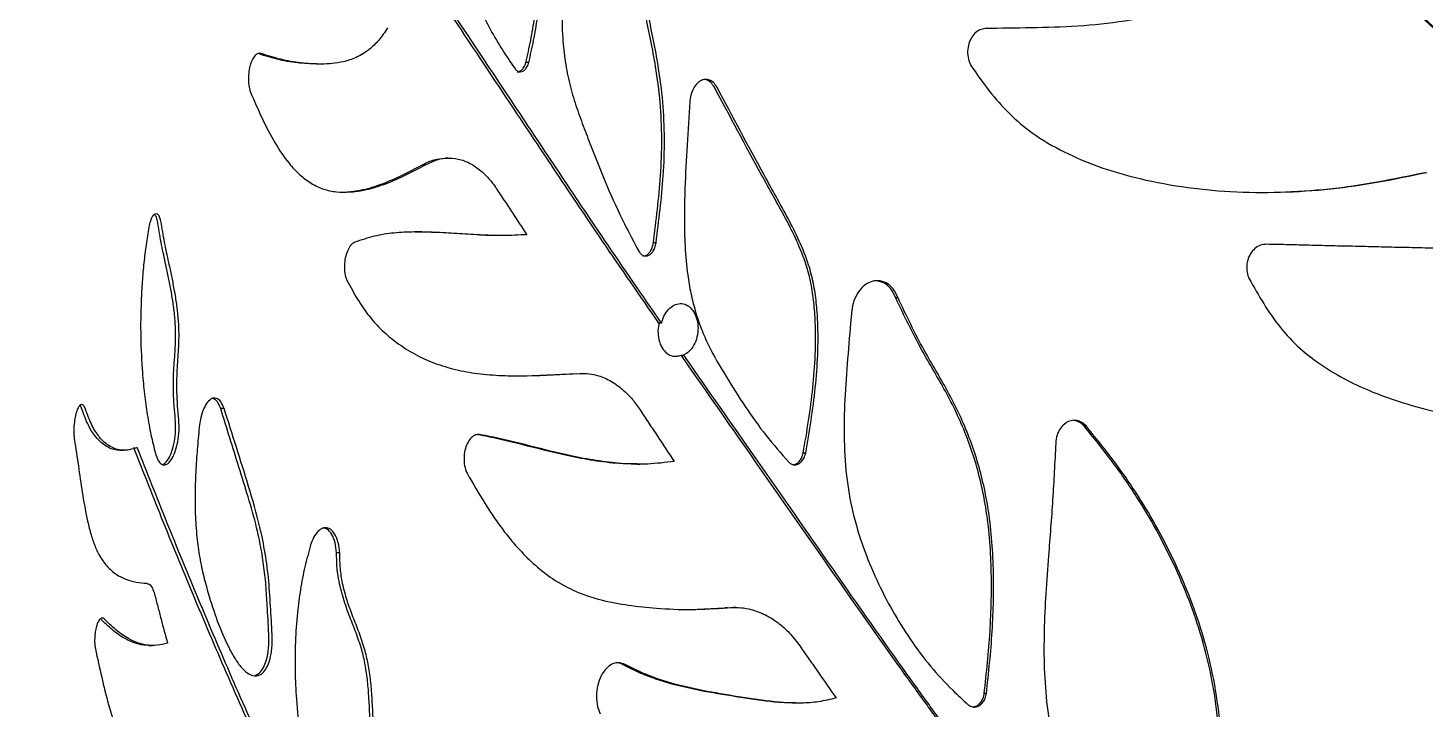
# Model space of a CAD drawing. Header units: millimetres. Extents: x 8 to 867, y 8 to 585.
# Drawn here: x 703.12 to 721.67, y 228.55 to 237.59 of the extents above; entities that cross this region are included whole.
import ezdxf

# ---------------------------------------------------------------- set-up
doc = ezdxf.new("R2010")
doc.units = ezdxf.units.MM
doc.layers.add('HATCH', color=3, linetype='Continuous')
doc.layers.add('OUTLINE', color=7, linetype='Continuous', lineweight=25)

msp = doc.modelspace()

# ---------------------------------------------------------------- hatches: boundary and pattern name
at = {"layer": 'HATCH'}
h = msp.add_hatch(dxfattribs=at)
h.set_pattern_fill('NET', color=256, angle=45, style=0)
edge = h.paths.add_edge_path(flags=0)
edge.add_spline(control_points=[(702.53334, 191.02876), (701.87228, 193.0382), (701.37378, 195.08713), (700.86983, 198.21973), (700.74266, 199.27384), (700.61491, 200.87031), (700.58295, 201.4044), (700.54056, 202.46816), (700.53004, 202.99898), (700.53004, 203.52876)], knot_values=[0, 0, 0, 0, 0.5, 0.5, 0.75, 0.75, 0.875, 0.875, 1, 1, 1, 1], weights=[1, 1, 1, 1, 1, 1, 1, 1, 1, 1], degree=3, periodic=0)
edge.add_line((700.53004, 203.52876), (700.53004, 206.52876))
edge.add_spline(control_points=[(700.53004, 206.52876), (700.53004, 206.97176), (700.54476, 207.85715), (700.58883, 208.74134), (700.61821, 209.18313)], knot_values=[0, 0, 0, 0, 0.5, 1, 1, 1, 1], weights=[1, 1, 1, 1, 1], degree=3, periodic=0)
edge.add_line((700.61821, 209.18313), (703.05964, 245.89283))
edge.add_spline(control_points=[(703.05963, 245.89283), (703.16588, 247.49034), (703.2341, 249.09658), (703.29278, 252.31523), (703.28321, 253.92087), (703.23522, 255.52289)], knot_values=[0, 0, 0, 0, 0.5, 0.5, 1, 1, 1, 1], weights=[1, 1, 1, 1, 1, 1], degree=3, periodic=0)
edge.add_line((703.23522, 255.52289), (700.57488, 344.33463))
edge.add_spline(control_points=[(700.57488, 344.33463), (700.55995, 344.83289), (700.53754, 345.83017), (700.53004, 346.82897), (700.53004, 347.32876)], knot_values=[0, 0, 0, 0, 0.5, 1, 1, 1, 1], weights=[1, 1, 1, 1, 1], degree=3, periodic=0)
edge.add_line((700.53004, 347.32876), (700.53004, 350.32876))
edge.add_spline(control_points=[(700.53004, 350.32876), (700.53004, 350.85589), (700.58334, 351.39131), (700.7921, 352.42719), (700.94642, 352.93052), (701.25336, 353.66342), (701.36894, 353.90498), (701.62235, 354.37282), (701.7603, 354.59971), (702.0586, 355.03948), (702.21977, 355.25328), (702.56041, 355.66111), (702.7397, 355.85516), (702.92772, 356.03961)], knot_values=[0, 0, 0, 0, 0.25, 0.25, 0.5, 0.5, 0.625, 0.625, 0.75, 0.75, 0.875, 0.875, 1, 1, 1, 1], weights=[1, 1, 1, 1, 1, 1, 1, 1, 1, 1, 1, 1, 1, 1], degree=3, periodic=0)
edge.add_line((702.92772, 356.03961), (709.1441, 362.13783))
edge.add_spline(control_points=[(709.14409, 362.13782), (710.45693, 363.42571), (711.57531, 364.94465), (712.41527, 366.5807), (712.84583, 367.41933), (713.20874, 368.29622), (713.49672, 369.19385), (713.7847, 370.09148), (713.9997, 371.01583), (714.13739, 371.94841)], knot_values=[0, 0, 0, 0, 0.00551722, 0.00551722, 0.00551722, 0.00831843, 0.00831843, 0.00831843, 0.01111964, 0.01111964, 0.01111964, 0.01111964], weights=[1, 1, 1, 1, 1, 1, 1, 1, 1, 1], degree=3, periodic=0)
edge.add_spline(control_points=[(714.13739, 371.94841), (714.3676, 373.5076), (714.59781, 375.0668), (714.82802, 376.62599), (716.52327, 388.10771), (718.21851, 399.58943), (719.91377, 411.07115), (720.44345, 414.65857), (720.97313, 418.246), (721.50281, 421.83342)], knot_values=[0.03009029, 0.03009029, 0.03009029, 0.03009029, 0.03481859, 0.03481859, 0.03481859, 0.06963717, 0.06963717, 0.06963717, 0.08051612, 0.08051612, 0.08051612, 0.08051612], weights=[1, 1, 1, 1, 1, 1, 1, 1, 1, 1], degree=3, periodic=0)
edge.add_line((721.50281, 421.83342), (711.96193, 421.83342))
edge.add_arc((711.96193, 418.83342), 3, 90, 179.264724)
edge.add_line((708.96218, 418.87192), (709.02061, 419.26769))
edge.add_arc((711.96193, 418.83342), 2.97321, -8.398774, 171.601226, ccw=False)
edge.add_line((714.90325, 418.39915), (707.94045, 371.24018))
edge.add_arc((701.53667, 372.18567), 6.47321, 314.450441, 351.601226, ccw=False)
edge.add_line((706.0698, 367.56473), (698.70704, 360.34188))
edge.add_arc((708.5299, 350.32876), 14.02679, 134.450441, 180)
edge.add_line((694.5031, 350.32876), (694.5031, 347.32876))
edge.add_arc((800.5299, 347.32876), 106.02679, 180, 181.7157666)
edge.add_line((694.55064, 344.15418), (697.21097, 255.34244))
edge.add_arc((603.2799, 252.52876), 93.97321, -3.8049034, 1.7157666, ccw=False)
edge.add_line((697.04597, 246.29276), (694.60456, 209.58306))
edge.add_arc((740.5299, 206.52876), 46.02679, 176.195097, 180)
edge.add_line((694.5031, 206.52876), (694.5031, 203.52876))
edge.add_arc((929.95048, 203.52876), 235.44738, 180, 183.5384484)
edge.add_line((694.95196, 188.99734), (702.53334, 191.02876))

# ---------------------------------------------------------------- linework, layer by layer
at = {"layer": 'OUTLINE'}
for p, q in [((706.95295, 237.11046), (706.98479, 237.11046)), ((709.77331, 237.12722), (709.73452, 237.12722)), ((708.70256, 235.86036), (708.66179, 235.86036)), ((708.40293, 235.7711), (708.36212, 235.7711)), ((711.46347, 234.73586), (711.42747, 234.73586)), ((714.67663, 234.00609), (714.64564, 234.00609)), ((711.53705, 233.66727), (711.50152, 233.66688)), ((711.79478, 233.24508), (711.83013, 233.24504)), ((709.72189, 232.97116), (710.41158, 233.00146)), ((705.7272, 232.53769), (705.68256, 232.53769)), ((717.17347, 232.30382), (717.14643, 232.30382)), ((704.3425, 231.98141), (704.39015, 231.98141)), ((713.45044, 231.9445), (713.4177, 231.9445)), ((711.20804, 231.79685), (711.24566, 231.79685)), ((707.26251, 230.61992), (707.22039, 230.61992)), ((711.91534, 229.86768), (712.37808, 229.89081)), ((712.37808, 229.89081), (712.48701, 229.89338)), ((712.41227, 229.89081), (712.37808, 229.89081)), ((712.52164, 229.8954), (712.48699, 229.8954)), ((704.72386, 229.39007), (704.77109, 229.39007)), ((715.84927, 228.75086), (715.8204, 228.75086))]:
    msp.add_line(p, q, dxfattribs=at)
for points, knots in [([(734.77028, 225.12804), (734.58009, 225.34379), (734.0351, 225.962), (733.09679, 226.9442), (731.87181, 228.17257), (730.52519, 229.45621), (729.07203, 230.80487), (727.61941, 232.13715), (726.18568, 233.46909), (724.77354, 234.80045), (723.37066, 236.11412), (721.98081, 237.40811), (720.70846, 238.57779), (719.55349, 239.6287), (718.51621, 240.56987), (717.49354, 241.49472), (716.48164, 242.40813), (715.4825, 243.30896), (714.49906, 244.19482), (713.53726, 245.06073), (712.9186, 245.61774), (712.60937, 245.89615)], [0, 0, 0, 0, 0.02647875, 0.07587289, 0.12521195, 0.18670984, 0.24824758, 0.30978944, 0.37129327, 0.43281494, 0.49437841, 0.55593432, 0.61744577, 0.66481137, 0.71220126, 0.75958896, 0.80695158, 0.85519983, 0.90348024, 0.9517568, 1, 1, 1, 1]), ([(737.2726, 222.05664), (736.94938, 222.48467), (736.30259, 223.34119), (735.27073, 224.57734), (734.20165, 225.78039), (733.09759, 226.94818), (731.87199, 228.17598), (730.52679, 229.46103), (729.07452, 230.81063), (727.623, 232.14405), (726.19037, 233.47711), (724.77933, 234.80956), (723.37747, 236.12423), (721.98865, 237.41919), (720.71833, 238.58874), (719.56638, 239.63854), (718.53303, 240.57761), (717.51421, 241.50046), (716.50611, 242.4119), (715.51071, 243.31082), (714.53092, 244.19484), (713.57263, 245.05899), (712.95615, 245.61495), (712.64802, 245.89283)], [0, 0, 0, 0, 0.04402205, 0.08809097, 0.13218404, 0.17626853, 0.22030357, 0.27519056, 0.33011297, 0.38503915, 0.43993128, 0.49483962, 0.54978535, 0.60472429, 0.65962346, 0.70176878, 0.74393563, 0.78610046, 0.82824315, 0.87117009, 0.9141255, 0.95707755, 1, 1, 1, 1]), ([(709.73452, 237.12722), (709.7566, 237.22583), (709.80076, 237.42302), (709.8535, 237.72359), (709.87866, 238.03572), (709.86586, 238.35046), (709.82895, 238.66309), (709.74805, 239.11619), (709.61395, 239.70091), (709.41975, 240.41149), (709.1971, 241.0978), (709.04221, 241.54718), (708.96474, 241.77194)], [0, 0, 0, 0, 0.06007669, 0.12013847, 0.17971562, 0.24281877, 0.30627802, 0.36969092, 0.5260363, 0.68246541, 0.84118487, 1, 1, 1, 1]), ([(709.77331, 237.12722), (709.7954, 237.22597), (709.83956, 237.42346), (709.89227, 237.72448), (709.91733, 238.03695), (709.90443, 238.35189), (709.86749, 238.66466), (709.78665, 239.11765), (709.65283, 239.70207), (709.45909, 240.41222), (709.23693, 241.09814), (709.0824, 241.54729), (709.00511, 241.77194)], [0, 0, 0, 0, 0.06017514, 0.1203351, 0.18000905, 0.24315897, 0.30666285, 0.37012082, 0.52636578, 0.68269267, 0.84129872, 1, 1, 1, 1]), ([(708.53173, 241.60041), (708.52561, 241.46028), (708.51336, 241.18019), (708.51039, 240.75763), (708.53567, 240.33865), (708.58299, 239.90487), (708.65066, 239.46024), (708.74364, 239.00578), (708.86069, 238.565), (708.99092, 238.17747), (709.12641, 237.84316), (709.2639, 237.5572), (709.42106, 237.29398), (709.53423, 237.12738), (709.59084, 237.04405)], [0, 0, 0, 0, 0.08062018, 0.16114016, 0.24350543, 0.32592512, 0.42029508, 0.51465608, 0.61136935, 0.7080776, 0.7803336, 0.85256551, 0.92625211, 1, 1, 1, 1]), ([(711.50152, 233.66688), (711.24902, 234.03298), (710.78672, 234.70328), (710.14055, 235.66546), (709.54937, 236.55328), (708.90368, 237.52262), (708.21056, 238.56125), (707.6069, 239.48503), (707.1385, 240.20023), (706.82172, 240.64905), (706.53663, 240.99518), (706.28607, 241.25618), (706.11982, 241.40123), (706.03673, 241.47373)], [0, 0, 0, 0, 0.124284448, 0.227554447, 0.330838564, 0.434096931, 0.57382843, 0.713557073, 0.784345917, 0.855100339, 0.903367842, 0.951704069, 1, 1, 1, 1]), ([(711.53705, 233.66727), (711.283, 234.03626), (710.81933, 234.70969), (710.17216, 235.67512), (709.58161, 236.5635), (708.93746, 237.53209), (708.2468, 238.56892), (707.64579, 239.49037), (707.17929, 240.20359), (706.86374, 240.65115), (706.57973, 240.99633), (706.33009, 241.25664), (706.16444, 241.40139), (706.08165, 241.47373)], [0, 0, 0, 0, 0.12529113, 0.22866636, 0.3320558, 0.43541942, 0.57482506, 0.71422746, 0.78485011, 0.85543865, 0.90359332, 0.95181665, 1, 1, 1, 1]), ([(711.42747, 234.73586), (711.44591, 234.88378), (711.48278, 235.17954), (711.52878, 235.63934), (711.54507, 236.11582), (711.52389, 236.60291), (711.45142, 237.15214), (711.3482, 237.64134), (711.23405, 238.20278), (711.12291, 238.78091), (710.96787, 239.47532), (710.84329, 239.93392), (710.78099, 240.16325)], [0, 0, 0, 0, 0.07857073, 0.15710344, 0.24327373, 0.32970065, 0.41582791, 0.5421303, 0.60525513, 0.73150361, 0.86573198, 1, 1, 1, 1]), ([(711.46347, 234.73586), (711.48189, 234.88378), (711.51872, 235.17955), (711.56471, 235.63959), (711.58099, 236.11656), (711.55971, 236.60437), (711.48714, 237.15456), (711.38381, 237.64475), (711.26967, 238.20749), (711.15882, 238.78537), (711.00423, 239.4782), (710.88034, 239.93488), (710.81839, 240.16325)], [0, 0, 0, 0, 0.07858134, 0.15712422, 0.24343495, 0.3300039, 0.4162734, 0.54285663, 0.60612199, 0.73265166, 0.86630549, 1, 1, 1, 1]), ([(710.47022, 240.05114), (710.43952, 239.83642), (710.37812, 239.407), (710.29659, 238.8327), (710.23903, 238.32554), (710.21123, 237.88713), (710.2155, 237.48886), (710.25353, 237.13909), (710.31297, 236.83937), (710.39704, 236.55654), (710.49579, 236.2873), (710.63137, 235.93163), (710.80657, 235.49122), (711.02, 235.02594), (711.16997, 234.74391), (711.23386, 234.62377)], [0, 0, 0, 0, 0.1092901, 0.21856825, 0.29223419, 0.36593355, 0.43926449, 0.49308931, 0.54692777, 0.60045487, 0.65405435, 0.70735403, 0.81410803, 0.92081415, 1, 1, 1, 1]), ([(719.73969, 237.96389), (719.61953, 237.96129), (719.37916, 237.95607), (718.9011, 237.90042), (718.33608, 237.79689), (717.68551, 237.6707), (717.0609, 237.60133), (716.44216, 237.58883), (716.03689, 237.58236), (715.83415, 237.57912)], [0, 0, 0, 0, 0.08848513, 0.17700472, 0.35561733, 0.51556451, 0.67598397, 0.8379024, 1, 1, 1, 1]), ([(707.89844, 237.58782), (707.86024, 237.53155), (707.78385, 237.419), (707.64233, 237.28411), (707.48163, 237.18802), (707.26794, 237.12239), (707.02036, 237.10107), (706.74323, 237.11999), (706.47389, 237.1653), (706.30314, 237.22113), (706.21776, 237.24906)], [0, 0, 0, 0, 0.075251961, 0.150515854, 0.24706508, 0.343878684, 0.505968992, 0.668285995, 0.83413177, 1, 1, 1, 1]), ([(715.83415, 237.57912), (715.80973, 237.57535), (715.76093, 237.56781), (715.69481, 237.51913), (715.64166, 237.44798), (715.60676, 237.35578), (715.5964, 237.25173), (715.61089, 237.15807), (715.63521, 237.10818), (715.64492, 237.08828)], [0, 0, 0, 0, 0.13756108, 0.27495676, 0.41728358, 0.56773847, 0.72674705, 0.89096163, 1, 1, 1, 1]), ([(706.21776, 237.24906), (706.20396, 237.25091), (706.17637, 237.25461), (706.13469, 237.22194), (706.0978, 237.16449), (706.06872, 237.08321), (706.05087, 236.98472), (706.04787, 236.87895), (706.05886, 236.79181), (706.0734, 236.74903), (706.07869, 236.73346)], [0, 0, 0, 0, 0.12022928, 0.24039688, 0.36300976, 0.49168722, 0.62769056, 0.77048102, 0.91648396, 1, 1, 1, 1]), ([(706.95442, 237.10971), (706.87, 237.11273), (706.69101, 237.11915), (706.42996, 237.16592), (706.25896, 237.22134), (706.17345, 237.24906)], [0, 0, 0, 0, 0.30854419, 0.65424962, 1, 1, 1, 1]), ([(709.59084, 237.04405), (709.60108, 237.033), (709.62156, 237.01088), (709.65975, 237.00199), (709.69791, 237.01305), (709.73258, 237.04341), (709.75799, 237.08391), (709.76888, 237.11471), (709.77331, 237.12722)], [0, 0, 0, 0, 0.17794788, 0.35611968, 0.52912301, 0.70120433, 0.87860521, 1, 1, 1, 1]), ([(709.61743, 237.00633), (709.61872, 237.00596), (709.6321, 237.0022), (709.65933, 237.01447), (709.69384, 237.04321), (709.71927, 237.08417), (709.73013, 237.11484), (709.73452, 237.12722)], [0, 0, 0, 0, 0.02794821, 0.28976377, 0.55020806, 0.81849766, 1, 1, 1, 1]), ([(715.64492, 237.08828), (715.72367, 236.97489), (715.88128, 236.74796), (716.15042, 236.44293), (716.48132, 236.16301), (716.88037, 235.93233), (717.33566, 235.74045), (717.85628, 235.5864), (718.44131, 235.47145), (719.09089, 235.40674), (719.75299, 235.39879), (720.41088, 235.44268), (721.05965, 235.53778), (721.48574, 235.62598), (721.69884, 235.6701)], [0, 0, 0, 0, 0.06092778, 0.12193235, 0.18258754, 0.25966695, 0.33707464, 0.41436774, 0.51362501, 0.61322221, 0.71287873, 0.81221702, 0.90608542, 1, 1, 1, 1]), ([(706.07869, 236.73346), (706.12871, 236.61738), (706.22875, 236.38522), (706.39569, 236.06204), (706.56374, 235.81225), (706.7285, 235.63695), (706.88126, 235.5197), (707.04501, 235.44232), (707.2176, 235.40765), (707.3956, 235.40557), (707.60576, 235.43413), (707.84887, 235.50518), (708.12387, 235.62389), (708.30992, 235.72204), (708.40293, 235.7711)], [0, 0, 0, 0, 0.10128101, 0.20257085, 0.30341045, 0.37053538, 0.43783379, 0.50483781, 0.5716116, 0.63859737, 0.70549918, 0.80350762, 0.90176817, 1, 1, 1, 1]), ([(712.27285, 236.8006), (712.25767, 236.8237), (712.22727, 236.86996), (712.16369, 236.90494), (712.09712, 236.90752), (712.03414, 236.8787), (711.97962, 236.8233), (711.93744, 236.74431), (711.91722, 236.66857), (711.91313, 236.62203), (711.91198, 236.60903)], [0, 0, 0, 0, 0.13850701, 0.27730518, 0.40884146, 0.53529121, 0.66392561, 0.7984948, 0.9437004, 1, 1, 1, 1]), ([(712.23796, 236.8006), (712.22273, 236.82341), (712.19224, 236.86908), (712.13754, 236.90305), (712.102, 236.90165), (712.08957, 236.90117)], [0, 0, 0, 0, 0.39348916, 0.78780289, 1, 1, 1, 1]), ([(713.4177, 231.9445), (713.4424, 232.08828), (713.49185, 232.3762), (713.54877, 232.81128), (713.58283, 233.2483), (713.58415, 233.62696), (713.56155, 233.94391), (713.52445, 234.19896), (713.45164, 234.47562), (713.33459, 234.76215), (713.18506, 235.06156), (713.02331, 235.34882), (712.70279, 235.92797), (712.44469, 236.41251), (712.23796, 236.8006)], [0, 0, 0, 0, 0.07948118, 0.15915362, 0.23856665, 0.31769337, 0.36537481, 0.41312381, 0.46059821, 0.52747927, 0.59459577, 0.66200007, 0.72927376, 1, 1, 1, 1]), ([(713.45044, 231.9445), (713.4751, 232.0882), (713.52446, 232.37595), (713.58131, 232.81076), (713.61536, 233.2475), (713.61677, 233.62605), (713.59429, 233.94309), (713.5573, 234.1984), (713.48463, 234.47524), (713.36778, 234.76187), (713.2185, 235.0613), (713.057, 235.34861), (712.73697, 235.92785), (712.47926, 236.41245), (712.27285, 236.8006)], [0, 0, 0, 0, 0.079456935, 0.159104032, 0.238493101, 0.317597462, 0.365335048, 0.413140746, 0.460672415, 0.527544224, 0.594651257, 0.662045318, 0.72931023, 1, 1, 1, 1]), ([(711.91198, 236.60903), (711.89931, 236.41764), (711.87395, 236.03488), (711.84762, 235.52271), (711.83688, 235.07294), (711.84482, 234.68711), (711.8743, 234.34948), (711.92299, 234.06373), (711.98236, 233.82536), (712.06009, 233.59494), (712.19077, 233.29855), (712.39081, 232.95874), (712.64557, 232.55883), (712.91862, 232.17218), (713.12315, 231.93935), (713.22547, 231.82287)], [0, 0, 0, 0, 0.10363387, 0.20724982, 0.27717742, 0.34712726, 0.41685491, 0.46273467, 0.50861015, 0.55630232, 0.60399842, 0.7020936, 0.80034344, 0.90012067, 1, 1, 1, 1]), ([(708.36212, 235.7711), (708.41382, 235.79728), (708.512, 235.847), (708.61373, 235.85465), (708.6619, 235.85827)], [0, 0, 0, 0, 0.52649729, 1, 1, 1, 1]), ([(708.40293, 235.7711), (708.45446, 235.79644), (708.55752, 235.84711), (708.71804, 235.86787), (708.87734, 235.84467), (709.03139, 235.77674), (709.17507, 235.6657), (709.2762, 235.55209), (709.32812, 235.47674), (709.34063, 235.45857)], [0, 0, 0, 0, 0.1584944, 0.31696456, 0.47551867, 0.63408673, 0.79194122, 0.94984206, 1, 1, 1, 1]), ([(707.35935, 235.41068), (707.41849, 235.41703), (707.56606, 235.4329), (707.80823, 235.5061), (708.08308, 235.62397), (708.26912, 235.72206), (708.36212, 235.7711)], [0, 0, 0, 0, 0.1820256, 0.45424727, 0.72716287, 1, 1, 1, 1]), ([(719.73672, 235.40783), (719.95913, 235.41905), (720.3916, 235.44086), (721.04021, 235.53863), (721.46578, 235.62627), (721.67861, 235.6701)], [0, 0, 0, 0, 0.34609475, 0.67296751, 1, 1, 1, 1]), ([(709.34063, 235.45857), (709.37655, 235.40445), (709.4484, 235.29621), (709.58333, 235.09158), (709.6826, 234.93983), (709.74576, 234.84329)], [0, 0, 0, 0, 0.2667577, 0.5335129, 1, 1, 1, 1]), ([(704.89573, 234.98723), (704.89131, 235.01108), (704.88247, 235.05883), (704.85772, 235.10516), (704.82865, 235.12372), (704.79866, 235.11417), (704.77077, 235.08031), (704.74516, 235.02393), (704.73401, 234.97304), (704.72801, 234.94569)], [0, 0, 0, 0, 0.15012286, 0.30058474, 0.44184569, 0.57468814, 0.70668748, 0.84234334, 1, 1, 1, 1]), ([(704.84957, 234.98723), (704.8451, 235.01074), (704.83615, 235.05781), (704.8165, 235.09965), (704.80203, 235.10686), (704.7979, 235.10892)], [0, 0, 0, 0, 0.416326487, 0.83358635, 1, 1, 1, 1]), ([(704.72801, 234.94569), (704.71517, 234.86733), (704.68949, 234.71061), (704.6605, 234.46701), (704.63875, 234.21882), (704.62045, 233.88919), (704.61607, 233.48015), (704.63554, 233.06611), (704.6684, 232.72435), (704.70617, 232.44972), (704.75394, 232.18414), (704.79517, 232.01885), (704.81579, 231.9362)], [0, 0, 0, 0, 0.07576585, 0.151534984, 0.229696651, 0.307869191, 0.459092631, 0.61367867, 0.708839478, 0.804005913, 0.902003995, 1, 1, 1, 1]), ([(705.07947, 232.38485), (705.06928, 232.50715), (705.05154, 232.7202), (705.05553, 233.04087), (705.07864, 233.30012), (705.08587, 233.53286), (705.0755, 233.73173), (705.05394, 233.92065), (705.02467, 234.10042), (704.99049, 234.27287), (704.94734, 234.47476), (704.89478, 234.70484), (704.86463, 234.89317), (704.84957, 234.98723)], [0, 0, 0, 0, 0.13641867, 0.23764245, 0.33851218, 0.41077036, 0.48307103, 0.55527134, 0.62739452, 0.69947779, 0.77154057, 0.88589962, 1, 1, 1, 1]), ([(705.12502, 232.38485), (705.11485, 232.50732), (705.09712, 232.72082), (705.10125, 233.04225), (705.12444, 233.30198), (705.13148, 233.53477), (705.12105, 233.73327), (705.0995, 233.92187), (705.07029, 234.10138), (705.03621, 234.27362), (704.99318, 234.47529), (704.94079, 234.70516), (704.91074, 234.89328), (704.89573, 234.98723)], [0, 0, 0, 0, 0.13660902, 0.23816642, 0.33936225, 0.41152996, 0.4837341, 0.55584055, 0.62787089, 0.69986101, 0.77182987, 0.88604375, 1, 1, 1, 1]), ([(709.74576, 234.84329), (709.63997, 234.83802), (709.42816, 234.82746), (709.01667, 234.84253), (708.62504, 234.87349), (708.25085, 234.8823), (707.98366, 234.86912), (707.7197, 234.83047), (707.54845, 234.77205), (707.46284, 234.74285)], [0, 0, 0, 0, 0.129069553, 0.258420417, 0.516478593, 0.636627334, 0.756745015, 0.878399895, 1, 1, 1, 1]), ([(709.3923, 234.83202), (709.39194, 234.83201), (709.28606, 234.82837), (708.97906, 234.84473), (708.60201, 234.87425), (708.33487, 234.87734), (708.2609, 234.87819)], [0, 0, 0, 0, 0.000913378, 0.266699345, 0.796955256, 1, 1, 1, 1]), ([(707.46284, 234.74285), (707.44604, 234.73276), (707.41246, 234.71259), (707.37027, 234.64614), (707.33925, 234.56041), (707.3229, 234.45906), (707.32465, 234.35385), (707.34095, 234.27583), (707.35693, 234.23915), (707.36148, 234.2287)], [0, 0, 0, 0, 0.14682555, 0.29349911, 0.44462273, 0.60273435, 0.76764142, 0.93381729, 1, 1, 1, 1]), ([(711.23386, 234.62377), (711.24396, 234.60913), (711.26417, 234.57982), (711.30562, 234.55923), (711.34877, 234.56004), (711.38961, 234.58149), (711.42447, 234.62061), (711.45127, 234.67372), (711.45939, 234.7151), (711.46347, 234.73586)], [0, 0, 0, 0, 0.14694988, 0.29418533, 0.43451833, 0.5704383, 0.70916239, 0.85405212, 1, 1, 1, 1]), ([(711.28971, 234.56307), (711.29746, 234.56266), (711.3189, 234.56152), (711.35366, 234.5822), (711.38857, 234.62065), (711.41533, 234.67398), (711.42342, 234.71524), (711.42747, 234.73586)], [0, 0, 0, 0, 0.1198981, 0.33203101, 0.54844572, 0.77424592, 1, 1, 1, 1]), ([(719.56945, 234.71641), (719.54221, 234.71381), (719.48775, 234.70861), (719.4134, 234.66242), (719.3539, 234.59297), (719.31467, 234.5026), (719.30172, 234.39948), (719.31423, 234.31746), (719.33163, 234.27471), (719.33601, 234.26393)], [0, 0, 0, 0, 0.1479323, 0.29580377, 0.44604114, 0.60305588, 0.7685402, 0.94165585, 1, 1, 1, 1]), ([(723.26704, 234.62834), (722.95038, 234.63566), (722.31673, 234.65031), (721.38081, 234.67231), (720.45474, 234.69435), (719.849, 234.70906), (719.54597, 234.71641)], [0, 0, 0, 0, 0.24938267, 0.4990108, 0.74938122, 1, 1, 1, 1]), ([(723.28479, 234.62834), (722.96861, 234.63566), (722.33594, 234.65031), (721.40146, 234.67231), (720.47681, 234.69435), (719.87201, 234.70906), (719.56945, 234.71641)], [0, 0, 0, 0, 0.24938301, 0.49901121, 0.74938129, 1, 1, 1, 1]), ([(707.36148, 234.2287), (707.40714, 234.14635), (707.49838, 233.98179), (707.65145, 233.75502), (707.82604, 233.56762), (708.0293, 233.39684), (708.26076, 233.24939), (708.52342, 233.13093), (708.80064, 233.04789), (709.09958, 232.99473), (709.41724, 232.97006), (709.86487, 232.96794), (710.21509, 232.98804), (710.44901, 233.00146)], [0, 0, 0, 0, 0.06743006, 0.134742343, 0.204236969, 0.273781221, 0.358471488, 0.44318758, 0.530240087, 0.617315973, 0.712706355, 0.808121757, 1, 1, 1, 1]), ([(714.67663, 234.00609), (714.65697, 234.0474), (714.61761, 234.1301), (714.5219, 234.20931), (714.41453, 234.24043), (714.3074, 234.22221), (714.21011, 234.16063), (714.13, 234.0609), (714.0757, 233.93762), (714.06382, 233.84791), (714.05832, 233.80635)], [0, 0, 0, 0, 0.132949974, 0.266170248, 0.392133027, 0.512759375, 0.632406858, 0.756157701, 0.88703796, 1, 1, 1, 1]), ([(714.64564, 234.00609), (714.6259, 234.04706), (714.58637, 234.1291), (714.4987, 234.20663), (714.43374, 234.21968), (714.40663, 234.22513)], [0, 0, 0, 0, 0.367639401, 0.736004786, 1, 1, 1, 1]), ([(719.33601, 234.26393), (719.3998, 234.15087), (719.52739, 233.92474), (719.74575, 233.60664), (720.0067, 233.32688), (720.30942, 233.09933), (720.63593, 232.90641), (721.03183, 232.72661), (721.49839, 232.56833), (722.03592, 232.43988), (722.586, 232.35299), (723.18597, 232.29355), (723.83633, 232.27071), (724.53541, 232.28996), (725.00498, 232.32833), (725.23971, 232.34751)], [0, 0, 0, 0, 0.05770462, 0.11542205, 0.17271332, 0.23123326, 0.28997681, 0.34861917, 0.43327009, 0.51818946, 0.60326249, 0.6881243, 0.79200578, 0.89602577, 1, 1, 1, 1]), ([(715.8204, 228.75086), (715.83553, 228.88824), (715.86579, 229.16297), (715.90073, 229.57633), (715.9181, 229.99056), (715.91739, 230.40483), (715.89535, 230.81733), (715.84924, 231.20202), (715.77928, 231.55537), (715.69163, 231.8768), (715.58211, 232.18658), (715.45361, 232.48353), (715.30716, 232.76588), (715.15057, 233.0378), (714.97994, 233.32792), (714.81243, 233.65187), (714.70125, 233.888), (714.64564, 234.00609)], [0, 0, 0, 0, 0.07216533, 0.14431041, 0.21657278, 0.28882568, 0.36123092, 0.43360281, 0.49355626, 0.55350824, 0.61343944, 0.67337978, 0.73317753, 0.79300798, 0.85270323, 0.92633733, 1, 1, 1, 1]), ([(715.84927, 228.75086), (715.86439, 228.88824), (715.89462, 229.16298), (715.92953, 229.57633), (715.9469, 229.99056), (715.94621, 230.40483), (715.92423, 230.81734), (715.87819, 231.20215), (715.80829, 231.55577), (715.72065, 231.87757), (715.61111, 232.18771), (715.48257, 232.48503), (715.33604, 232.76772), (715.17941, 233.04001), (715.0092, 233.33003), (714.84245, 233.65328), (714.73191, 233.88847), (714.67663, 234.00609)], [0, 0, 0, 0, 0.07218156, 0.14434395, 0.21662268, 0.28889227, 0.36131441, 0.43370265, 0.49373097, 0.55375774, 0.61376454, 0.67377957, 0.73365229, 0.79355715, 0.85332683, 0.92664943, 1, 1, 1, 1]), ([(711.53705, 233.66727), (711.54043, 233.6804), (711.55348, 233.73113), (711.59186, 233.81156), (711.66013, 233.88798), (711.74132, 233.9294), (711.82599, 233.9313), (711.90476, 233.89354), (711.96868, 233.82041), (712.01047, 233.72007), (712.02524, 233.60377), (712.01122, 233.48433), (711.96977, 233.37615), (711.90732, 233.28972), (711.85539, 233.25967), (711.83013, 233.24504)], [0, 0, 0, 0, 0.02843077, 0.10991678, 0.19126433, 0.27247055, 0.35357189, 0.43463502, 0.51572542, 0.59691131, 0.67823518, 0.75970453, 0.84125246, 0.92275487, 1, 1, 1, 1]), ([(714.05832, 233.80635), (714.04263, 233.62578), (714.01123, 233.26422), (713.96926, 232.72204), (713.95389, 232.18026), (713.97996, 231.65461), (714.06807, 231.15631), (714.20747, 230.69379), (714.38732, 230.25851), (714.59784, 229.84863), (714.83623, 229.46494), (715.10305, 229.10977), (715.36455, 228.82787), (715.53771, 228.66675), (715.60575, 228.60343)], [0, 0, 0, 0, 0.09047544, 0.18115304, 0.27139544, 0.36127549, 0.44509206, 0.529409, 0.6135307, 0.69659175, 0.77996869, 0.86328986, 0.9462767, 1, 1, 1, 1]), ([(711.50152, 233.66688), (711.50062, 233.6628), (711.49134, 233.62066), (711.4846, 233.53624), (711.50078, 233.4354), (711.53548, 233.34768), (711.58702, 233.27719), (711.66252, 233.23154), (711.73533, 233.22419), (711.77876, 233.23945), (711.79478, 233.24508)], [0, 0, 0, 0, 0.01699749, 0.17538601, 0.33399853, 0.43399068, 0.59201329, 0.75004995, 0.90778311, 1, 1, 1, 1]), ([(720.48567, 220.81326), (720.24128, 221.15629), (719.75243, 221.84242), (719.05611, 222.89172), (718.37225, 223.94306), (717.68176, 224.97885), (716.97717, 225.98966), (716.14237, 227.13814), (715.49906, 227.99807), (715.06114, 228.59959), (714.88675, 228.84015), (714.41141, 229.50291), (713.65215, 230.58748), (712.69449, 231.9602), (712.08301, 232.83346), (711.79478, 233.24508)], [0, 0, 0, 0, 0.07944846, 0.15891516, 0.23837874, 0.31788204, 0.39740389, 0.47690514, 0.59601631, 0.61090343, 0.62579061, 0.65556518, 0.77467465, 0.89378978, 1, 1, 1, 1]), ([(720.50709, 220.81326), (720.26294, 221.1565), (719.77456, 221.84305), (719.07896, 222.89296), (718.39581, 223.94489), (717.70597, 224.98125), (717.002, 225.99263), (716.16793, 227.14181), (715.52522, 228.00234), (715.08773, 228.60431), (714.91353, 228.84505), (714.43867, 229.50829), (713.68019, 230.59362), (712.72533, 231.96448), (712.11625, 232.83576), (711.83013, 233.24504)], [0, 0, 0, 0, 0.07950297, 0.15902419, 0.23854204, 0.31809994, 0.3976763, 0.47723234, 0.59642495, 0.61132236, 0.62621978, 0.65601445, 0.77520555, 0.89440246, 1, 1, 1, 1]), ([(710.44901, 233.00146), (710.49053, 233.00158), (710.57417, 233.0018), (710.7167, 232.96992), (710.87477, 232.90087), (711.02503, 232.78945), (711.1514, 232.66039), (711.21733, 232.56702), (711.25054, 232.51999)], [0, 0, 0, 0, 0.13902324, 0.28000415, 0.48283709, 0.69150985, 0.84462253, 1, 1, 1, 1]), ([(705.7272, 232.53769), (705.71324, 232.56971), (705.68529, 232.6338), (705.62665, 232.67784), (705.56516, 232.67442), (705.50648, 232.62562), (705.45545, 232.53789), (705.4191, 232.4308), (705.40574, 232.35304), (705.40016, 232.32055)], [0, 0, 0, 0, 0.15318019, 0.30666727, 0.45260026, 0.59412179, 0.73879228, 0.89087427, 1, 1, 1, 1]), ([(705.68256, 232.53769), (705.66865, 232.57052), (705.64162, 232.63436), (705.60239, 232.65682), (705.58333, 232.66774)], [0, 0, 0, 0, 0.51426605, 1, 1, 1, 1]), ([(703.88684, 232.52557), (703.87976, 232.54283), (703.86557, 232.57739), (703.83749, 232.59238), (703.80871, 232.57703), (703.78156, 232.53363), (703.75803, 232.46572), (703.74022, 232.37762), (703.7308, 232.27732), (703.73126, 232.18739), (703.73747, 232.13941), (703.73989, 232.1207)], [0, 0, 0, 0, 0.11292013, 0.22613917, 0.33285688, 0.44003265, 0.55106455, 0.66787902, 0.79139994, 0.91867926, 1, 1, 1, 1]), ([(703.83937, 232.52557), (703.83258, 232.54504), (703.82461, 232.56789), (703.81366, 232.57328), (703.81204, 232.57408)], [0, 0, 0, 0, 0.8520275, 1, 1, 1, 1]), ([(704.34349, 231.98326), (704.33772, 231.98286), (704.27637, 231.97863), (704.19208, 232.01215), (704.09286, 232.08134), (704.00944, 232.1698), (703.92032, 232.30582), (703.86658, 232.4517), (703.83937, 232.52557)], [0, 0, 0, 0, 0.02765266, 0.29407065, 0.43142517, 0.56876208, 0.78163881, 1, 1, 1, 1]), ([(704.57472, 232.01885), (704.54049, 232.00671), (704.47172, 231.98232), (704.35003, 231.97733), (704.2387, 232.01081), (704.14004, 232.08154), (704.05672, 232.16953), (703.96773, 232.30567), (703.91403, 232.45165), (703.88684, 232.52557)], [0, 0, 0, 0, 0.12308851, 0.24734264, 0.45329399, 0.55947279, 0.665638, 0.83068494, 1, 1, 1, 1]), ([(705.40016, 232.32055), (705.39116, 232.22318), (705.37316, 232.02851), (705.3504, 231.72625), (705.33905, 231.4142), (705.34337, 231.09687), (705.36554, 230.79738), (705.40723, 230.52336), (705.46244, 230.2738), (705.54269, 229.98813), (705.64956, 229.66886), (705.77217, 229.38782), (705.88642, 229.18625), (705.97963, 229.06464), (706.07893, 228.99285), (706.16665, 228.98089), (706.24134, 229.01829), (706.29322, 229.08893), (706.33349, 229.18848), (706.3638, 229.32341), (706.36665, 229.55809), (706.34566, 229.86624), (706.32445, 230.24769), (706.27645, 230.61508), (706.1886, 231.04008), (706.05431, 231.5056), (705.88938, 232.02388), (705.78127, 232.36641), (705.7272, 232.53769)], [0, 0, 0, 0, 0.03429955, 0.06857995, 0.10618045, 0.14387705, 0.1813771, 0.21578527, 0.250351, 0.28488335, 0.34160858, 0.39838462, 0.4286894, 0.45889279, 0.48303374, 0.50730736, 0.52127065, 0.53534304, 0.54812935, 0.56338517, 0.58422239, 0.62953508, 0.67539476, 0.72137452, 0.7671395, 0.844658, 0.92232285, 1, 1, 1, 1]), ([(706.14414, 228.99613), (706.16222, 229.00371), (706.20033, 229.01968), (706.25047, 229.09071), (706.29066, 229.19016), (706.32083, 229.32658), (706.32287, 229.56469), (706.30355, 229.84162), (706.28781, 230.15656), (706.25829, 230.43032), (706.21687, 230.69799), (706.14875, 231.01462), (706.04721, 231.36383), (705.88245, 231.88718), (705.76255, 232.27735), (705.68256, 232.53769)], [0, 0, 0, 0, 0.02585553, 0.05449186, 0.08058517, 0.11170888, 0.15472914, 0.24881157, 0.31677591, 0.38471229, 0.45479038, 0.52484688, 0.64337118, 0.76203849, 1, 1, 1, 1]), ([(711.25054, 232.51999), (711.28915, 232.46107), (711.36635, 232.34322), (711.51734, 232.11408), (711.6306, 231.94366), (711.70461, 231.8323)], [0, 0, 0, 0, 0.25738155, 0.51476344, 1, 1, 1, 1]), ([(704.81579, 231.9362), (704.82698, 231.90311), (704.84937, 231.83685), (704.89972, 231.78738), (704.95505, 231.78426), (705.01008, 231.82673), (705.05987, 231.90898), (705.10025, 232.02554), (705.1259, 232.16745), (705.1317, 232.29262), (705.12661, 232.36289), (705.12502, 232.38485)], [0, 0, 0, 0, 0.11792687, 0.23605583, 0.3490239, 0.45956941, 0.57183319, 0.68893113, 0.81278488, 0.9414895, 1, 1, 1, 1]), ([(704.91261, 231.7941), (704.9298, 231.80451), (704.96539, 231.82605), (705.01445, 231.91004), (705.05487, 232.02602), (705.08045, 232.16827), (705.08614, 232.2931), (705.08105, 232.3631), (705.07947, 232.38485)], [0, 0, 0, 0, 0.16300088, 0.33738672, 0.51909717, 0.71102023, 0.91022129, 1, 1, 1, 1]), ([(717.17347, 232.30382), (717.15286, 232.3232), (717.11161, 232.362), (717.03333, 232.38362), (716.95505, 232.37373), (716.88351, 232.33353), (716.82512, 232.2677), (716.78153, 232.17813), (716.77414, 232.10912), (716.77021, 232.07241)], [0, 0, 0, 0, 0.14169812, 0.28362147, 0.42023746, 0.55414904, 0.69185567, 0.83611842, 1, 1, 1, 1]), ([(717.14643, 232.30382), (717.12584, 232.32382), (717.0869, 232.36164), (717.03676, 232.37139), (717.01313, 232.37598)], [0, 0, 0, 0, 0.528581, 1, 1, 1, 1]), ([(718.3115, 224.95965), (718.37053, 225.05031), (718.4886, 225.23162), (718.64737, 225.51796), (718.78575, 225.86408), (718.87944, 226.27137), (718.93951, 226.72702), (718.96912, 227.22868), (718.9734, 227.77385), (718.936, 228.35916), (718.85321, 228.93615), (718.72126, 229.48229), (718.54574, 229.99311), (718.34186, 230.47209), (718.10756, 230.93054), (717.83419, 231.39516), (717.51193, 231.8538), (717.2683, 232.15377), (717.14643, 232.30382)], [0, 0, 0, 0, 0.04087082, 0.08174581, 0.12234266, 0.17830698, 0.23456262, 0.29078055, 0.36270472, 0.43491331, 0.50698274, 0.57871729, 0.64487663, 0.71123497, 0.77765145, 0.84389045, 0.92190878, 1, 1, 1, 1]), ([(718.33639, 224.95965), (718.39536, 225.05035), (718.51331, 225.23177), (718.67189, 225.51823), (718.81018, 225.8647), (718.90378, 226.2726), (718.96376, 226.72912), (718.99321, 227.23135), (718.99732, 227.77677), (718.95978, 228.36204), (718.8769, 228.93899), (718.74487, 229.48527), (718.56926, 229.99644), (718.3652, 230.47594), (718.13069, 230.93489), (717.85773, 231.39888), (717.53671, 231.85597), (717.29459, 232.15449), (717.17347, 232.30382)], [0, 0, 0, 0, 0.04088203, 0.0817677, 0.12237558, 0.17845949, 0.23483399, 0.2911717, 0.36311382, 0.43533824, 0.50742474, 0.57917684, 0.64542407, 0.71187061, 0.77837491, 0.84470163, 0.92231465, 1, 1, 1, 1]), ([(703.73989, 232.1207), (703.75733, 232.00527), (703.79222, 231.77438), (703.84225, 231.42014), (703.89356, 231.12588), (703.94769, 230.89903), (704.00027, 230.73385), (704.07262, 230.57116), (704.17037, 230.43417), (704.29189, 230.33014), (704.422, 230.26528), (704.55754, 230.22843), (704.65241, 230.2195), (704.69984, 230.21503)], [0, 0, 0, 0, 0.109547454, 0.219133093, 0.328482445, 0.393195435, 0.458058337, 0.522595021, 0.619308909, 0.716211373, 0.810677126, 0.905357578, 1, 1, 1, 1]), ([(709.12064, 232.19031), (709.1019, 232.19049), (709.06443, 232.19085), (709.00993, 232.15286), (708.96324, 232.09043), (708.92869, 232.00488), (708.91086, 231.90414), (708.91366, 231.79902), (708.93236, 231.72254), (708.94991, 231.68648), (708.95445, 231.67715)], [0, 0, 0, 0, 0.125214017, 0.25032306, 0.378804337, 0.513286857, 0.654153773, 0.799955388, 0.948262971, 1, 1, 1, 1]), ([(711.20958, 231.80086), (711.12896, 231.80105), (710.93272, 231.80152), (710.63, 231.84243), (710.19679, 231.92389), (709.78171, 232.03233), (709.38337, 232.13171), (709.18938, 232.16925), (709.09462, 232.18759)], [0, 0, 0, 0, 0.10644698, 0.25908625, 0.41212888, 0.70927542, 0.85798237, 1, 1, 1, 1]), ([(711.70461, 231.8323), (711.58674, 231.81814), (711.35012, 231.7897), (711.00367, 231.80072), (710.66527, 231.84166), (710.23308, 231.92481), (709.81888, 232.03258), (709.41734, 232.13288), (709.21954, 232.17116), (709.12064, 232.19031)], [0, 0, 0, 0, 0.12675143, 0.25445642, 0.38112725, 0.50813314, 0.75396508, 0.87699149, 1, 1, 1, 1]), ([(711.83416, 217.82957), (711.66708, 218.05815), (711.33276, 218.51554), (710.87921, 219.24652), (710.45121, 219.99643), (710.00185, 220.8494), (709.51588, 221.78324), (708.98334, 222.77637), (708.42674, 223.77472), (707.85265, 224.77646), (707.2841, 225.8103), (706.75293, 226.85612), (706.25416, 227.90949), (705.78362, 228.96101), (705.33995, 230.00471), (704.91786, 231.02877), (704.65818, 231.68882), (704.52835, 232.01885)], [0, 0, 0, 0, 0.04976561, 0.09957959, 0.14943614, 0.19925991, 0.26595671, 0.33266531, 0.39934519, 0.47398306, 0.54862301, 0.62342044, 0.69821905, 0.77354292, 0.84886478, 0.92443286, 1, 1, 1, 1]), ([(711.86834, 217.82957), (711.7014, 218.05834), (711.36734, 218.51609), (710.91426, 219.24763), (710.48671, 219.99807), (710.03786, 220.8516), (709.55239, 221.78598), (709.02033, 222.77966), (708.46448, 223.77817), (707.89145, 224.77978), (707.3242, 225.81316), (706.79428, 226.85851), (706.29666, 227.91138), (705.82719, 228.96238), (705.38453, 230.00557), (704.96337, 231.02916), (704.70427, 231.68895), (704.57472, 232.01885)], [0, 0, 0, 0, 0.049803684, 0.099655533, 0.149550112, 0.199412003, 0.266158932, 0.332917686, 0.39964779, 0.474249034, 0.548852402, 0.623612874, 0.698374335, 0.773659633, 0.848943119, 0.924472109, 1, 1, 1, 1]), ([(713.22547, 231.82287), (713.23842, 231.81242), (713.26434, 231.7915), (713.31118, 231.78494), (713.35722, 231.79833), (713.39827, 231.83115), (713.4323, 231.88077), (713.4442, 231.92256), (713.45044, 231.9445)], [0, 0, 0, 0, 0.16425137, 0.32863593, 0.48995685, 0.65090082, 0.81673843, 1, 1, 1, 1]), ([(713.29011, 231.79171), (713.30149, 231.79414), (713.32813, 231.79983), (713.36559, 231.83176), (713.39964, 231.88086), (713.4115, 231.92264), (713.4177, 231.9445)], [0, 0, 0, 0, 0.19100233, 0.44713596, 0.71083295, 1, 1, 1, 1]), ([(716.77021, 232.07241), (716.75801, 231.82334), (716.73361, 231.32515), (716.68028, 230.66163), (716.63635, 230.0808), (716.61337, 229.5824), (716.61286, 229.08089), (716.64909, 228.57953), (716.73323, 228.07721), (716.87157, 227.5866), (717.12977, 226.8915), (717.42553, 226.17973), (717.77566, 225.46261), (717.98561, 225.12755), (718.09062, 224.95997)], [0, 0, 0, 0, 0.098507067, 0.19702847, 0.262740375, 0.328454654, 0.394087793, 0.461104341, 0.528086164, 0.598082474, 0.668162317, 0.833313944, 0.916633951, 1, 1, 1, 1]), ([(708.95445, 231.67715), (709.03244, 231.54046), (709.18836, 231.26723), (709.42088, 230.92724), (709.64688, 230.65848), (709.85764, 230.44935), (710.1059, 230.25478), (710.39843, 230.09807), (710.73797, 229.98566), (711.09604, 229.91969), (711.49569, 229.88133), (711.93272, 229.85693), (712.25219, 229.8795), (712.41227, 229.89081)], [0, 0, 0, 0, 0.10079979, 0.20149078, 0.27083869, 0.34026245, 0.40950954, 0.49859542, 0.5877703, 0.68044087, 0.77317197, 0.88633877, 1, 1, 1, 1]), ([(707.26251, 230.61992), (707.25786, 230.66633), (707.24854, 230.7593), (707.2028, 230.86952), (707.14178, 230.93894), (707.07249, 230.95992), (707.00389, 230.93615), (706.94124, 230.87201), (706.89993, 230.79381), (706.88196, 230.73965), (706.87669, 230.72376)], [0, 0, 0, 0, 0.14521663, 0.29085189, 0.43050682, 0.56048355, 0.68761793, 0.81436949, 0.94552818, 1, 1, 1, 1]), ([(707.22039, 230.61992), (707.21573, 230.66635), (707.20641, 230.75935), (707.16063, 230.86864), (707.10047, 230.94034), (707.05397, 230.9481), (707.03198, 230.95177)], [0, 0, 0, 0, 0.26111752, 0.52297546, 0.77437974, 1, 1, 1, 1]), ([(706.87669, 230.72376), (706.84993, 230.62812), (706.79631, 230.43646), (706.73907, 230.13291), (706.69512, 229.79959), (706.67037, 229.43801), (706.66647, 229.05388), (706.68484, 228.64117), (706.73066, 228.20591), (706.80891, 227.75682), (706.9115, 227.34218), (707.03524, 226.96424), (707.17428, 226.61893), (707.28281, 226.4102), (707.33703, 226.30592)], [0, 0, 0, 0, 0.06343028, 0.1271133, 0.19060274, 0.26885852, 0.34740745, 0.42577274, 0.52530479, 0.62518229, 0.72479152, 0.81645239, 0.90830193, 1, 1, 1, 1]), ([(707.50717, 226.37857), (707.53151, 226.46001), (707.58022, 226.62301), (707.63401, 226.94645), (707.66946, 227.33733), (707.68252, 227.79223), (707.67317, 228.24413), (707.65689, 228.61885), (707.63504, 228.91588), (707.6043, 229.13215), (707.55377, 229.34926), (707.48002, 229.55762), (707.39332, 229.77687), (707.30839, 230.0092), (707.25042, 230.23685), (707.2233, 230.44451), (707.22136, 230.56145), (707.22039, 230.61992)], [0, 0, 0, 0, 0.05846331, 0.11700277, 0.21670889, 0.31691288, 0.4175852, 0.51793186, 0.56831236, 0.61877814, 0.66894646, 0.72891247, 0.78898142, 0.85572177, 0.92214432, 0.96107875, 1, 1, 1, 1]), ([(707.5485, 226.37857), (707.57281, 226.46003), (707.62147, 226.62306), (707.6753, 226.94722), (707.71088, 227.33951), (707.72407, 227.79656), (707.71457, 228.25054), (707.69795, 228.62693), (707.67536, 228.92512), (707.64379, 229.14201), (707.59265, 229.35739), (707.51974, 229.56291), (707.43821, 229.77037), (707.36021, 229.9817), (707.3016, 230.19446), (707.26728, 230.40966), (707.2641, 230.54986), (707.26251, 230.61992)], [0, 0, 0, 0, 0.05847247, 0.11701984, 0.21721507, 0.31791015, 0.41906806, 0.51989639, 0.57052205, 0.62123815, 0.67165649, 0.73041233, 0.78941224, 0.84816804, 0.9065906, 0.9533193, 1, 1, 1, 1]), ([(704.69984, 230.21503), (704.71103, 230.21215), (704.73822, 230.20516), (704.77609, 230.1575), (704.79485, 230.09923), (704.80399, 230.07083)], [0, 0, 0, 0, 0.26413432, 0.64139347, 1, 1, 1, 1]), ([(704.80399, 230.07083), (704.81827, 230.01567), (704.84684, 229.90535), (704.90367, 229.68892), (704.94694, 229.52768), (704.97542, 229.42158)], [0, 0, 0, 0, 0.25482673, 0.5096518, 1, 1, 1, 1]), ([(712.41227, 229.89081), (712.45944, 229.89352), (712.55447, 229.899), (712.71586, 229.87487), (712.89456, 229.814), (713.07553, 229.70378), (713.23932, 229.56021), (713.32927, 229.44188), (713.37476, 229.38204)], [0, 0, 0, 0, 0.1317501, 0.265406358, 0.453168657, 0.646348635, 0.821163536, 1, 1, 1, 1]), ([(704.13394, 229.74239), (704.1253, 229.74826), (704.108, 229.76), (704.07956, 229.74433), (704.05317, 229.70557), (704.03089, 229.6453), (704.01483, 229.56886), (704.00725, 229.48284), (704.0088, 229.40373), (704.01608, 229.36123), (704.01914, 229.34339)], [0, 0, 0, 0, 0.12280613, 0.24567441, 0.36773087, 0.49204317, 0.62198058, 0.75702591, 0.898037, 1, 1, 1, 1]), ([(704.72528, 229.39386), (704.70343, 229.39359), (704.63733, 229.39276), (704.53226, 229.42258), (704.39204, 229.48601), (704.2417, 229.59114), (704.13873, 229.69189), (704.08711, 229.74239)], [0, 0, 0, 0, 0.09076374, 0.27458663, 0.4595549, 0.72909634, 1, 1, 1, 1]), ([(704.97542, 229.42158), (704.92966, 229.40965), (704.83767, 229.38566), (704.70521, 229.39077), (704.57762, 229.42167), (704.4379, 229.48679), (704.28792, 229.59133), (704.18535, 229.69195), (704.13394, 229.74239)], [0, 0, 0, 0, 0.14401695, 0.28947685, 0.43342568, 0.57827454, 0.7886072, 1, 1, 1, 1]), ([(704.01914, 229.34339), (704.04622, 229.21835), (704.10039, 228.9683), (704.18036, 228.64136), (704.2599, 228.36868), (704.33841, 228.15196), (704.42207, 227.97704), (704.509, 227.84527), (704.59742, 227.74947), (704.69462, 227.68163), (704.83612, 227.6161), (705.02469, 227.56503), (705.26443, 227.52509), (705.5148, 227.50564), (705.69061, 227.51305), (705.77854, 227.51675)], [0, 0, 0, 0, 0.09230139, 0.18456881, 0.24743747, 0.310365, 0.37304036, 0.42153743, 0.47001885, 0.52074905, 0.57152789, 0.6780397, 0.78462296, 0.89229238, 1, 1, 1, 1]), ([(713.37476, 229.38204), (713.41548, 229.32325), (713.49694, 229.20568), (713.65619, 228.97613), (713.7752, 228.80491), (713.85313, 228.69281)], [0, 0, 0, 0, 0.256637, 0.51327519, 1, 1, 1, 1]), ([(711.0517, 229.13745), (711.02345, 229.14824), (710.96691, 229.16982), (710.8772, 229.14703), (710.796, 229.08564), (710.72939, 228.98842), (710.68388, 228.86236), (710.66677, 228.71944), (710.67969, 228.5856), (710.70842, 228.51363), (710.72082, 228.48259)], [0, 0, 0, 0, 0.12197187, 0.24407064, 0.36402534, 0.48816362, 0.61816275, 0.75451809, 0.89413404, 1, 1, 1, 1]), ([(711.01549, 229.13745), (710.98718, 229.15225), (710.95816, 229.16743), (710.92808, 229.16027), (710.92734, 229.16009)], [0, 0, 0, 0, 0.97542992, 1, 1, 1, 1]), ([(713.31117, 228.62608), (713.24813, 228.62689), (713.10618, 228.62871), (712.80168, 228.66524), (712.40077, 228.72789), (711.92197, 228.80994), (711.53417, 228.91307), (711.23296, 229.02683), (711.08798, 229.10058), (711.01549, 229.13745)], [0, 0, 0, 0, 0.07686583, 0.17306556, 0.37828308, 0.58370679, 0.79084752, 0.89543419, 1, 1, 1, 1]), ([(713.85313, 228.69281), (713.77621, 228.67397), (713.62231, 228.63626), (713.38878, 228.62091), (713.15578, 228.62829), (712.83596, 228.66415), (712.43574, 228.72809), (711.9573, 228.80973), (711.56987, 228.91299), (711.26895, 229.02677), (711.12411, 229.10056), (711.0517, 229.13745)], [0, 0, 0, 0, 0.07715191, 0.15436186, 0.23401058, 0.31370006, 0.48401262, 0.65449687, 0.8264111, 0.9132134, 1, 1, 1, 1]), ([(715.60575, 228.60343), (715.62072, 228.59339), (715.65067, 228.57329), (715.70312, 228.56939), (715.75311, 228.58624), (715.79662, 228.62201), (715.82999, 228.67368), (715.84467, 228.71975), (715.84859, 228.74627), (715.84927, 228.75086)], [0, 0, 0, 0, 0.16196404, 0.32421877, 0.47969651, 0.63455919, 0.79516751, 0.96461887, 1, 1, 1, 1]), ([(715.68071, 228.57505), (715.69521, 228.57877), (715.72623, 228.58671), (715.76784, 228.62255), (715.80128, 228.67394), (715.81586, 228.72003), (715.81975, 228.74642), (715.8204, 228.75086)], [0, 0, 0, 0, 0.20780016, 0.44439529, 0.68952269, 0.94782903, 1, 1, 1, 1])]:
    msp.add_open_spline(points, degree=3, knots=knots, dxfattribs=at)

doc.saveas('drawing.dxf')
